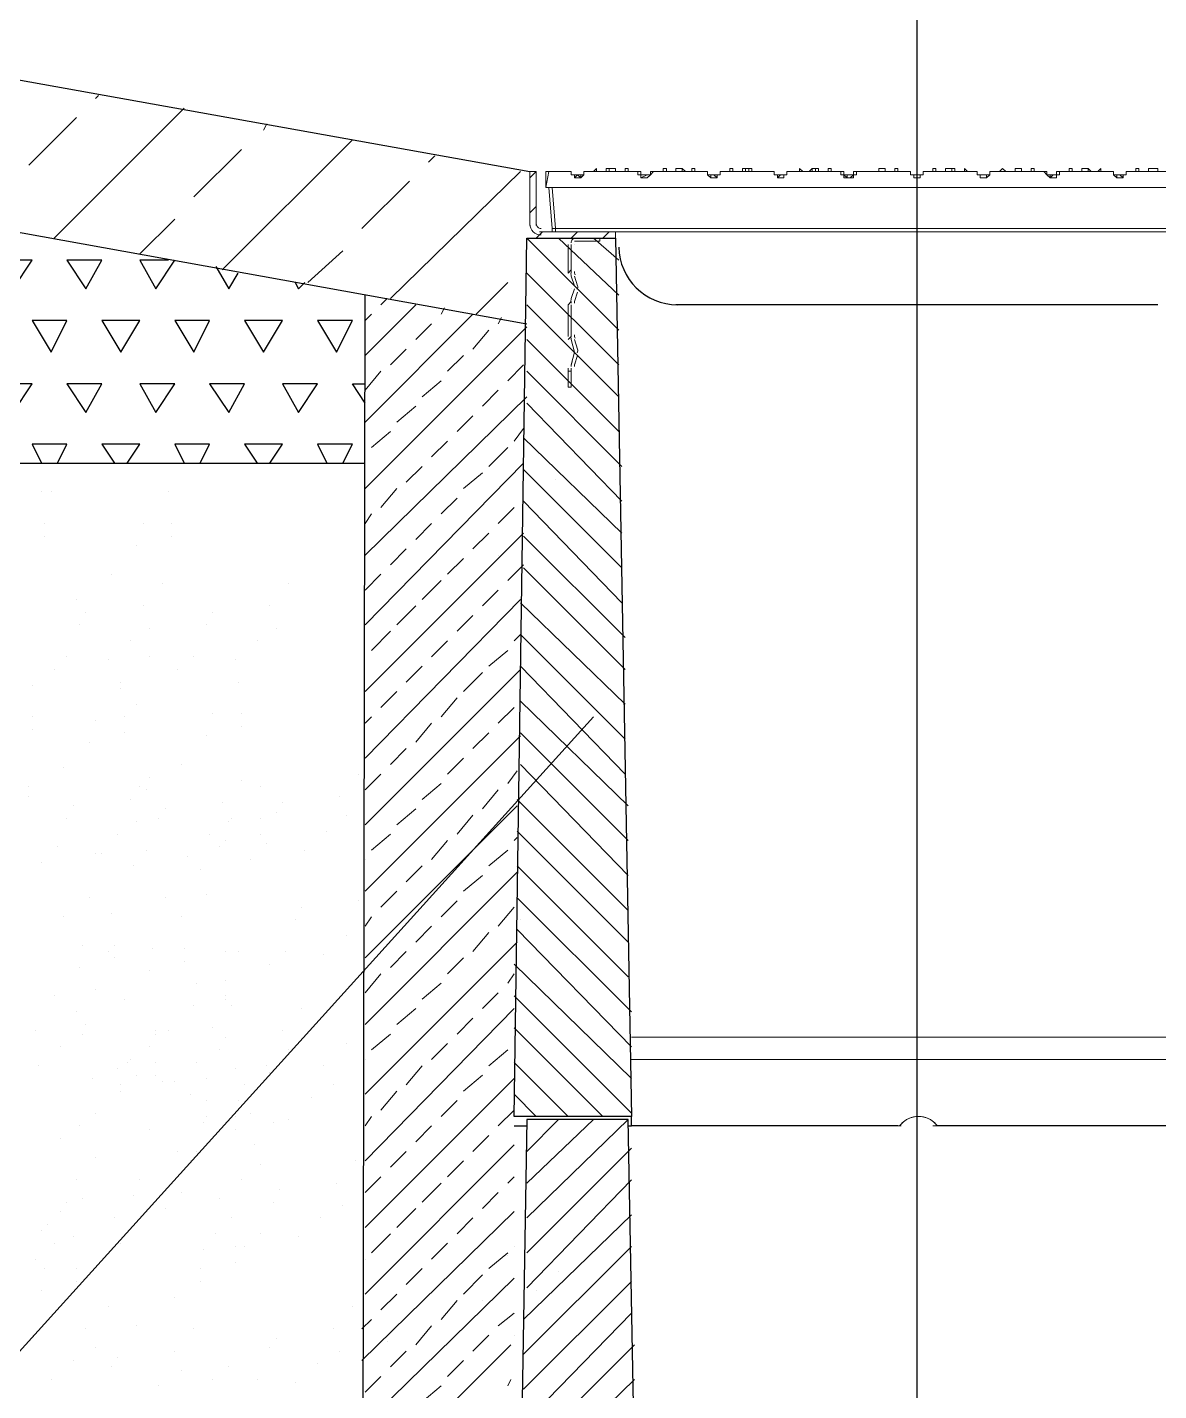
# Model space of a CAD drawing. Header units: millimetres. Extents: x 4241 to 6572, y 870 to 1291.
# Drawn here: x 5157.22 to 5172.33, y 921.65 to 939.85 of the extents above; entities that cross this region are included whole.
import ezdxf

# ---------------------------------------------------------------- set-up
doc = ezdxf.new("R2010")
doc.units = ezdxf.units.MM
for name, color, linetype in [('PDF _0', 7, 'Continuous'), ('PDF _Aquastok Объекты', 7, 'Continuous'), ('PDF _Aquastok Осевая', 1, 'Continuous'), ('PDF _ОВПД_Основная линия', 7, 'Continuous'), ('PDF _Оси', 1, 'Continuous')]:
    doc.layers.add(name, color=color, linetype=linetype)

msp = doc.modelspace()

# ---------------------------------------------------------------- linework, layer by layer
at = {"layer": 'PDF _0', "lineweight": 18}
for points in [[(5158.1345, 938.9014), (5158.1768, 938.9437)], [(5157.2454, 938.0124), (5157.8805, 938.6474)], [(5157.5841, 937.0387), (5159.3198, 938.7744)], [(5160.3782, 938.478), (5160.4205, 938.5627)], [(5159.8279, 936.6153), (5161.5636, 938.351)], [(5159.4468, 937.589), (5160.0819, 938.224)], [(5162.5796, 938.0547), (5162.6643, 938.1394)], [(5162.0716, 936.2343), (5163.8073, 937.9277)], [(5161.6906, 937.1657), (5162.3256, 937.8007)], [(5158.7271, 936.827), (5159.1928, 937.2927)], [(5160.9709, 936.446), (5161.4366, 936.8693)], [(5163.2146, 936.0226), (5163.638, 936.446)]]:
    msp.add_lwpolyline(points, dxfattribs=at)
at = {"layer": 'PDF _0', "lineweight": 25}
for points in [[(5157.2878, 936.7423), (5156.8221, 936.7423), (5157.0338, 936.3613)], [(5158.2191, 936.7423), (5157.7534, 936.7423), (5158.0075, 936.3613)], [(5157.7534, 935.938), (5157.2878, 935.938), (5157.5418, 935.5146)], [(5158.7271, 935.938), (5158.2191, 935.938), (5158.4731, 935.5146)], [(5159.6585, 935.938), (5159.1928, 935.938), (5159.4468, 935.5146)], [(5160.6322, 935.938), (5160.1242, 935.938), (5160.3782, 935.5146)], [(5161.5636, 935.938), (5161.0979, 935.938), (5161.3519, 935.5146)], [(5157.2878, 935.0913), (5156.8221, 935.0913), (5157.0338, 934.7103)], [(5158.2191, 935.0913), (5157.7534, 935.0913), (5158.0075, 934.7103)], [(5159.1928, 935.0913), (5158.7271, 935.0913), (5158.9388, 934.7103)], [(5160.1242, 935.0913), (5159.6585, 935.0913), (5159.9125, 934.7103)], [(5161.0979, 935.0913), (5160.6322, 935.0913), (5160.8439, 934.7103)]]:
    msp.add_lwpolyline(points, close=True, dxfattribs=at)
for points in [[(5159.1082, 936.7423), (5158.7271, 936.7423), (5158.9388, 936.3613), (5159.1928, 936.7423)], [(5159.7432, 936.6577), (5159.9125, 936.3613), (5160.0395, 936.573)], [(5160.8016, 936.446), (5160.8439, 936.3613), (5160.9286, 936.446)], [(5161.7329, 934.8373), (5161.5636, 935.0913), (5161.7329, 935.0913)], [(5157.6264, 934.0329), (5157.7534, 934.2869), (5157.2878, 934.2869), (5157.4148, 934.0329)], [(5158.5578, 934.0329), (5158.7271, 934.2869), (5158.2191, 934.2869), (5158.3885, 934.0329)], [(5159.5315, 934.0329), (5159.6585, 934.2869), (5159.1928, 934.2869), (5159.3198, 934.0329)], [(5160.4629, 934.0329), (5160.6322, 934.2869), (5160.1242, 934.2869), (5160.2935, 934.0329)], [(5161.4366, 934.0329), (5161.5636, 934.2869), (5161.0979, 934.2869), (5161.2249, 934.0329)], [(5155.933, 920.8668), (5164.781, 930.6461)]]:
    msp.add_lwpolyline(points, dxfattribs=at)
at = {"layer": 'PDF _0', "lineweight": 9}
for points in [[(5164.273, 933.8212), (5164.273, 933.8212)], [(5157.4148, 933.6519), (5157.4148, 933.6519)], [(5157.5418, 933.6519), (5157.5418, 933.6519)], [(5159.1082, 933.6519), (5159.1082, 933.6519)], [(5157.4571, 933.2285), (5157.4571, 933.2285)], [(5158.7695, 933.2285), (5158.7695, 933.2285)], [(5159.1505, 933.2285), (5159.1505, 933.2285)], [(5164.1037, 933.2709), (5164.1037, 933.2709)], [(5157.4571, 933.0592), (5157.4571, 933.0592)], [(5159.1505, 933.0592), (5159.1505, 933.0592)], [(5163.8073, 933.0592), (5163.8073, 933.0592)], [(5158.6848, 932.9322), (5158.6848, 932.9322)], [(5163.511, 932.8052), (5163.511, 932.8052)], [(5158.3461, 932.5512), (5158.3461, 932.5512)], [(5159.0235, 932.4242), (5159.0235, 932.4242)], [(5160.7169, 932.4242), (5160.7169, 932.4242)], [(5157.8805, 932.2125), (5157.8805, 932.2125)], [(5158.0075, 932.0432), (5158.0075, 932.0432)], [(5158.7695, 932.1278), (5158.7695, 932.1278)], [(5159.7008, 932.0432), (5159.7008, 932.0432)], [(5160.4629, 932.1278), (5160.4629, 932.1278)], [(5157.9228, 931.8738), (5157.9228, 931.8738)], [(5159.6162, 931.8738), (5159.6162, 931.8738)], [(5158.8542, 931.8315), (5158.8542, 931.8315)], [(5160.5475, 931.8315), (5160.5475, 931.8315)], [(5158.6001, 931.6621), (5158.6001, 931.6621)], [(5160.2935, 931.6621), (5160.2935, 931.6621)], [(5157.7534, 931.4505), (5157.7534, 931.4505)], [(5158.3038, 931.4081), (5158.3038, 931.4081)], [(5158.8542, 931.4505), (5158.8542, 931.4505)], [(5159.4468, 931.4505), (5159.4468, 931.4505)], [(5159.9972, 931.4081), (5159.9972, 931.4081)], [(5157.5841, 931.2811), (5157.5841, 931.2811)], [(5159.2352, 931.2811), (5159.2352, 931.2811)], [(5157.2878, 931.0695), (5157.2878, 931.0695)], [(5158.4731, 931.1118), (5158.4731, 931.1118)], [(5158.4731, 931.0271), (5158.4731, 931.0271)], [(5160.0395, 931.1118), (5160.0395, 931.1118)], [(5158.6848, 930.8154), (5158.6848, 930.8154)], [(5157.2878, 930.6461), (5157.2878, 930.6461)], [(5158.1345, 930.6038), (5158.1345, 930.6038)], [(5158.5155, 930.6461), (5158.5155, 930.6461)], [(5159.7008, 930.6884), (5159.7008, 930.6884)], [(5160.0819, 930.6884), (5160.0819, 930.6884)], [(5157.2878, 930.4768), (5157.2878, 930.4768)], [(5158.5155, 930.4344), (5158.5155, 930.4344)], [(5160.0819, 930.5191), (5160.0819, 930.5191)], [(5158.0498, 930.3074), (5158.0498, 930.3074)], [(5159.6162, 930.3921), (5159.6162, 930.3921)], [(5157.7111, 929.9688), (5157.7111, 929.9688)], [(5159.2775, 930.0111), (5159.2775, 930.0111)], [(5161.6482, 929.8841), (5161.6482, 929.8841)], [(5157.2454, 929.7147), (5157.2454, 929.7147)], [(5158.7271, 929.7147), (5158.7271, 929.7147)], [(5158.8542, 929.8417), (5158.8542, 929.8417)], [(5160.0819, 929.7994), (5160.0819, 929.7994)], [(5160.3359, 929.7147), (5160.3359, 929.7147)], [(5157.2454, 929.5877), (5157.2454, 929.5877)], [(5158.6001, 929.5454), (5158.6001, 929.5454)], [(5158.8118, 929.6724), (5158.8118, 929.6724)], [(5159.8279, 929.5031), (5159.8279, 929.5031)], [(5160.6322, 929.5031), (5160.6322, 929.5031)], [(5161.3942, 929.5877), (5161.3942, 929.5877)], [(5157.8381, 929.4607), (5157.8381, 929.4607)], [(5159.0658, 929.4184), (5159.0658, 929.4184)], [(5160.5475, 929.3761), (5160.5475, 929.3761)], [(5161.4789, 929.3337), (5161.4789, 929.3337)], [(5157.7534, 929.2914), (5157.7534, 929.2914)], [(5158.6848, 929.2491), (5158.6848, 929.2491)], [(5158.9812, 929.2914), (5158.9812, 929.2914)], [(5159.9125, 929.2491), (5159.9125, 929.2491)], [(5159.9549, 929.2914), (5159.9549, 929.2914)], [(5160.3359, 929.2914), (5160.3359, 929.2914)], [(5158.4308, 929.0797), (5158.4308, 929.0797)], [(5159.6585, 929.0797), (5159.6585, 929.0797)], [(5159.8702, 928.9951), (5159.8702, 928.9951)], [(5160.3359, 929.0797), (5160.3359, 929.0797)], [(5160.4205, 928.9527), (5160.4205, 928.9527)], [(5161.2249, 929.1221), (5161.2249, 929.1221)], [(5157.6264, 928.9104), (5157.6264, 928.9104)], [(5158.1345, 928.8257), (5158.1345, 928.8257)], [(5158.2191, 928.8257), (5158.2191, 928.8257)], [(5158.8118, 928.868), (5158.8118, 928.868)], [(5159.3622, 928.7834), (5159.3622, 928.7834)], [(5159.7855, 928.9104), (5159.7855, 928.9104)], [(5160.9286, 928.868), (5160.9286, 928.868)], [(5157.4148, 928.6987), (5157.4148, 928.6987)], [(5158.6425, 928.6564), (5158.6425, 928.6564)], [(5159.5315, 928.614), (5159.5315, 928.614)], [(5160.2089, 928.741), (5160.2089, 928.741)], [(5161.9023, 928.487), (5161.9023, 928.487)], [(5158.0498, 928.233), (5158.0498, 928.233)], [(5159.0658, 928.233), (5159.0658, 928.233)], [(5159.6162, 928.2754), (5159.6162, 928.2754)], [(5160.8862, 928.106), (5160.8862, 928.106)], [(5161.6482, 928.1907), (5161.6482, 928.1907)], [(5157.7111, 927.979), (5157.7111, 927.979)], [(5158.3461, 928.0214), (5158.3461, 928.0214)], [(5159.2775, 927.979), (5159.2775, 927.979)], [(5160.8016, 927.9367), (5160.8016, 927.9367)], [(5161.7329, 927.8943), (5161.7329, 927.8943)], [(5163.8073, 927.9367), (5163.8073, 927.9367)], [(5161.4789, 927.725), (5161.4789, 927.725)], [(5157.9651, 927.598), (5157.9651, 927.598)], [(5158.3038, 927.5133), (5158.3038, 927.5133)], [(5158.3885, 927.598), (5158.3885, 927.598)], [(5158.8965, 927.5557), (5158.8965, 927.5557)], [(5159.3198, 927.5557), (5159.3198, 927.5557)], [(5159.8702, 927.5133), (5159.8702, 927.5133)], [(5160.0395, 927.5133), (5160.0395, 927.5133)], [(5160.6745, 927.5133), (5160.6745, 927.5133)], [(5158.3885, 927.4287), (5158.3885, 927.4287)], [(5159.3198, 927.3863), (5159.3198, 927.3863)], [(5160.4629, 927.344), (5160.4629, 927.344)], [(5161.1826, 927.471), (5161.1826, 927.471)], [(5157.9228, 927.3017), (5157.9228, 927.3017)], [(5158.8542, 927.2593), (5158.8542, 927.2593)], [(5159.8702, 927.1323), (5159.8702, 927.1323)], [(5158.1345, 927.0053), (5158.1345, 927.0053)], [(5159.4892, 927.09), (5159.4892, 927.09)], [(5157.5841, 926.9206), (5157.5841, 926.9206)], [(5158.5155, 926.8783), (5158.5155, 926.8783)], [(5159.4468, 926.7936), (5159.4468, 926.7936)], [(5159.8702, 926.9206), (5159.8702, 926.9206)], [(5159.8702, 926.8783), (5159.8702, 926.8783)], [(5159.9549, 926.7936), (5159.9549, 926.7936)], [(5157.8805, 926.709), (5157.8805, 926.709)], [(5160.8862, 926.7513), (5160.8862, 926.7513)], [(5157.3301, 926.455), (5157.3301, 926.455)], [(5157.9651, 926.4126), (5157.9651, 926.4126)], [(5158.0075, 926.5396), (5158.0075, 926.5396)], [(5158.9388, 926.455), (5158.9388, 926.455)], [(5158.9388, 926.4126), (5158.9388, 926.4126)], [(5159.1082, 926.455), (5159.1082, 926.455)], [(5159.7008, 926.4973), (5159.7008, 926.4973)], [(5160.6322, 926.455), (5160.6322, 926.455)], [(5157.6688, 926.2433), (5157.6688, 926.2433)], [(5158.8542, 926.2433), (5158.8542, 926.2433)], [(5159.8702, 926.3703), (5159.8702, 926.3703)], [(5161.4789, 926.2856), (5161.4789, 926.2856)], [(5158.6001, 926.074), (5158.6001, 926.074)], [(5159.7855, 926.201), (5159.7855, 926.201)], [(5159.7855, 926.201), (5159.7855, 926.201)], [(5160.7169, 926.201), (5160.7169, 926.201)], [(5157.3724, 925.9893), (5157.3724, 925.9893)], [(5158.4308, 925.9469), (5158.4308, 925.9469)], [(5158.5578, 926.0316), (5158.5578, 926.0316)], [(5158.6848, 925.8623), (5158.6848, 925.8623)], [(5158.9388, 926.0316), (5158.9388, 926.0316)], [(5158.9388, 925.8623), (5158.9388, 925.8623)], [(5159.4892, 926.0316), (5159.4892, 926.0316)], [(5159.9972, 925.9469), (5159.9972, 925.9469)], [(5160.4205, 925.9893), (5160.4205, 925.9893)], [(5160.4629, 925.9046), (5160.4629, 925.9046)], [(5161.1826, 925.9893), (5161.1826, 925.9893)], [(5158.0921, 925.8199), (5158.0921, 925.8199)], [(5158.4731, 925.7353), (5158.4731, 925.7353)], [(5159.0235, 925.7776), (5159.0235, 925.7776)], [(5159.1928, 925.7776), (5159.1928, 925.7776)], [(5159.6162, 925.8199), (5159.6162, 925.8199)], [(5160.1242, 925.7353), (5160.1242, 925.7353)], [(5160.3782, 925.7776), (5160.3782, 925.7776)], [(5161.3096, 925.7353), (5161.3096, 925.7353)], [(5158.4731, 925.6506), (5158.4731, 925.6506)], [(5159.4045, 925.6083), (5159.4045, 925.6083)], [(5159.6162, 925.5236), (5159.6162, 925.5236)], [(5160.0395, 925.5236), (5160.0395, 925.5236)], [(5161.0132, 925.5659), (5161.0132, 925.5659)], [(5163.7227, 925.6506), (5163.7227, 925.6506)], [(5158.1345, 925.3543), (5158.1345, 925.3543)], [(5159.6162, 925.3119), (5159.6162, 925.3119)], [(5159.9972, 925.3119), (5159.9972, 925.3119)], [(5160.2089, 925.3543), (5160.2089, 925.3543)], [(5157.9228, 925.1849), (5157.9228, 925.1849)], [(5158.8542, 925.1426), (5158.8542, 925.1426)], [(5159.5738, 925.2273), (5159.5738, 925.2273)], [(5159.9972, 925.1426), (5159.9972, 925.1426)], [(5160.5052, 925.2273), (5160.5052, 925.2273)], [(5160.7169, 925.2696), (5160.7169, 925.2696)], [(5157.6688, 925.0156), (5157.6688, 925.0156)], [(5158.1345, 924.7616), (5158.1345, 924.7616)], [(5159.2352, 924.8462), (5159.2352, 924.8462)], [(5159.4892, 924.8462), (5159.4892, 924.8462)], [(5160.2512, 924.9309), (5160.2512, 924.9309)], [(5159.4045, 924.7192), (5159.4045, 924.7192)], [(5159.4045, 924.7192), (5159.4045, 924.7192)], [(5160.3359, 924.6769), (5160.3359, 924.6769)], [(5161.6059, 924.7192), (5161.6059, 924.7192)], [(5157.8805, 924.4652), (5157.8805, 924.4652)], [(5158.7271, 924.4652), (5158.7271, 924.4652)], [(5160.0819, 924.4652), (5160.0819, 924.4652)], [(5161.3519, 924.4229), (5161.3519, 924.4229)], [(5158.6425, 924.2536), (5158.6425, 924.2536)], [(5159.2775, 924.2959), (5159.2775, 924.2959)], [(5160.5899, 924.3382), (5160.5899, 924.3382)], [(5157.6688, 924.0419), (5157.6688, 924.0419)], [(5157.7534, 924.1689), (5157.7534, 924.1689)], [(5157.9651, 924.2112), (5157.9651, 924.2112)], [(5159.0658, 924.0842), (5159.0658, 924.0842)], [(5159.7855, 924.2112), (5159.7855, 924.2112)], [(5160.5052, 924.1689), (5160.5052, 924.1689)], [(5161.4366, 924.1266), (5161.4366, 924.1266)], [(5157.4994, 923.8725), (5157.4994, 923.8725)], [(5158.3885, 923.9572), (5158.3885, 923.9572)], [(5159.9549, 923.9572), (5159.9549, 923.9572)], [(5161.1402, 923.9572), (5161.1402, 923.9572)], [(5157.4148, 923.7879), (5157.4148, 923.7879)], [(5157.8381, 923.7032), (5157.8381, 923.7032)], [(5159.7432, 923.7455), (5159.7432, 923.7455)], [(5160.3359, 923.7455), (5160.3359, 923.7455)], [(5160.8439, 923.7032), (5160.8439, 923.7032)], [(5157.5841, 923.6185), (5157.5841, 923.6185)], [(5158.4731, 923.6185), (5158.4731, 923.6185)], [(5159.5738, 923.5339), (5159.5738, 923.5339)], [(5159.9972, 923.5762), (5159.9972, 923.5762)], [(5160.1242, 923.5762), (5160.1242, 923.5762)], [(5163.7227, 923.5762), (5163.7227, 923.5762)], [(5157.3301, 923.4069), (5157.3301, 923.4069)], [(5159.9972, 923.3645), (5159.9972, 923.3645)], [(5163.638, 923.4492), (5163.638, 923.4492)], [(5157.4571, 923.2799), (5157.4571, 923.2799)], [(5157.8805, 923.2799), (5157.8805, 923.2799)], [(5159.5315, 923.2799), (5159.5315, 923.2799)], [(5164.3153, 923.2375), (5164.3153, 923.2375)], [(5157.4148, 922.9835), (5157.4148, 922.9835)], [(5157.8805, 923.1105), (5157.8805, 923.1105)], [(5159.5315, 923.1105), (5159.5315, 923.1105)], [(5164.019, 922.9835), (5164.019, 922.9835)], [(5158.3038, 922.7718), (5158.3038, 922.7718)], [(5159.1928, 922.8988), (5159.1928, 922.8988)], [(5161.5636, 922.7718), (5161.5636, 922.7718)], [(5163.2993, 922.8565), (5163.2993, 922.8565)], [(5158.0075, 922.4755), (5158.0075, 922.4755)], [(5158.6848, 922.5178), (5158.6848, 922.5178)], [(5159.4468, 922.4755), (5159.4468, 922.4755)], [(5161.3096, 922.4755), (5161.3096, 922.4755)], [(5157.2878, 922.3908), (5157.2878, 922.3908)], [(5158.1345, 922.2215), (5158.1345, 922.2215)], [(5160.4629, 922.2215), (5160.4629, 922.2215)], [(5160.5475, 922.3485), (5160.5475, 922.3485)], [(5162.0293, 922.3062), (5162.0293, 922.3062)], [(5163.7227, 922.3908), (5163.7227, 922.3908)], [(5157.8381, 922.0521), (5157.8381, 922.0521)], [(5158.4308, 922.0945), (5158.4308, 922.0945)], [(5159.1928, 922.1792), (5159.1928, 922.1792)], [(5161.3942, 922.1792), (5161.3942, 922.1792)], [(5158.3461, 921.9675), (5158.3461, 921.9675)], [(5158.3461, 921.9675), (5158.3461, 921.9675)], [(5159.2775, 921.9251), (5159.2775, 921.9251)], [(5159.9125, 921.9675), (5159.9125, 921.9675)], [(5161.0979, 922.0098), (5161.0979, 922.0098)], [(5157.5418, 921.7981), (5157.5418, 921.7981)], [(5158.9812, 921.7135), (5158.9812, 921.7135)], [(5159.7008, 921.7981), (5159.7008, 921.7981)], [(5160.2935, 921.7981), (5160.2935, 921.7981)], [(5160.8016, 921.7558), (5160.8016, 921.7558)]]:
    msp.add_lwpolyline(points, dxfattribs=at)
at = {"layer": 'PDF _Aquastok Объекты', "lineweight": 20}
for points in [[(5164.019, 937.208), (5164.019, 937.9277), (5163.9343, 937.9277), (5163.9343, 937.208)], [(5163.9343, 937.843), (5164.019, 937.9277)], [(5173.883, 937.0387), (5173.9253, 937.1233), (5173.9253, 937.1657), (5173.9677, 937.1657), (5174.01, 937.716), (5164.146, 937.716), (5164.146, 937.9277), (5164.1883, 937.9277), (5164.146, 937.9277)], [(5172.613, 937.9277), (5171.8933, 937.9277), (5171.8933, 937.8854), (5171.8509, 937.8854), (5171.8509, 937.843), (5171.8086, 937.843), (5171.7663, 937.843), (5171.7239, 937.8854), (5171.7239, 937.9277), (5171.0042, 937.9277), (5171.0042, 937.8854), (5170.9619, 937.8854), (5170.9619, 937.843), (5170.9196, 937.843), (5170.8772, 937.843), (5170.8349, 937.8854), (5170.7926, 937.9277), (5170.0729, 937.9277), (5170.0729, 937.8854), (5170.0305, 937.843), (5169.9882, 937.843), (5169.9459, 937.843), (5169.9459, 937.8854), (5169.9035, 937.8854), (5169.9035, 937.9277), (5169.1838, 937.9277), (5169.1838, 937.8854), (5169.1415, 937.8854), (5169.1415, 937.843), (5169.0992, 937.843), (5169.0568, 937.843), (5169.0568, 937.8854), (5169.0145, 937.8854), (5169.0145, 937.9277), (5168.2948, 937.9277), (5168.2948, 937.8854), (5168.2525, 937.8854), (5168.2525, 937.843), (5168.2101, 937.843), (5168.1678, 937.843), (5168.1255, 937.843), (5168.1255, 937.8854), (5168.0831, 937.8854), (5168.0831, 937.9277), (5167.3634, 937.9277), (5167.3634, 937.8854), (5167.3211, 937.8854), (5167.3211, 937.843), (5167.2788, 937.843), (5167.2364, 937.843), (5167.2364, 937.8854), (5167.1941, 937.8854), (5167.1941, 937.9277), (5166.4744, 937.9277), (5166.4744, 937.8854), (5166.4321, 937.8854), (5166.4321, 937.843), (5166.3897, 937.843), (5166.3474, 937.843), (5166.3051, 937.8854), (5166.3051, 937.9277), (5165.5854, 937.9277), (5165.543, 937.8854), (5165.5007, 937.843), (5165.4584, 937.843), (5165.416, 937.843), (5165.416, 937.8854), (5165.3737, 937.8854), (5165.3737, 937.9277), (5164.654, 937.9277), (5164.654, 937.8854), (5164.6117, 937.843), (5164.5693, 937.843), (5164.527, 937.843), (5164.527, 937.8854), (5164.4847, 937.8854), (5164.4847, 937.9277), (5164.1883, 937.9277), (5164.146, 937.716)], [(5164.1883, 937.9277), (5164.4847, 937.9277), (5164.4847, 937.8854), (5164.527, 937.8854), (5164.527, 937.843), (5164.5693, 937.843), (5164.6117, 937.843), (5164.6117, 937.8854), (5164.654, 937.8854), (5164.654, 937.9277), (5165.3737, 937.9277), (5165.416, 937.9277)], [(5164.4847, 937.9277), (5164.4847, 937.9277)], [(5164.6117, 937.843), (5164.5693, 937.8854), (5164.527, 937.843)], [(5164.5693, 937.8854), (5164.654, 937.8854), (5164.6117, 937.8854), (5164.5693, 937.8854), (5164.527, 937.8854)], [(5164.5693, 937.8854), (5164.5693, 937.8854)], [(5164.5693, 937.8854), (5164.5693, 937.8854)], [(5164.5693, 937.8854), (5164.5693, 937.8854)], [(5164.654, 937.9277), (5164.654, 937.9277)], [(5164.8657, 937.9277), (5164.8234, 937.9277), (5164.8234, 937.97), (5164.781, 937.9277)], [(5164.9504, 937.9277), (5164.9927, 937.9277), (5165.035, 937.9277), (5165.0774, 937.9277)], [(5165.3314, 937.9277), (5165.289, 937.9277), (5165.2467, 937.9277), (5165.2044, 937.9277), (5165.162, 937.9277), (5165.2044, 937.9277), (5165.2044, 937.97), (5165.2467, 937.97), (5165.2467, 937.9277), (5165.289, 937.9277)], [(5165.3737, 937.9277), (5165.416, 937.9277), (5165.416, 937.8854), (5165.416, 937.843), (5165.4584, 937.843), (5165.5007, 937.843), (5165.543, 937.8854), (5165.543, 937.9277), (5165.5854, 937.9277)], [(5165.416, 937.8854), (5165.4584, 937.8854), (5165.543, 937.8854), (5165.5007, 937.8854), (5165.416, 937.843)], [(5165.5007, 937.8854), (5165.4584, 937.8854), (5165.416, 937.8854), (5165.4584, 937.8854)], [(5165.543, 937.9277), (5165.5854, 937.9277), (5166.3051, 937.9277), (5166.3051, 937.8854), (5166.3474, 937.8854), (5166.3474, 937.843), (5166.3897, 937.843), (5166.4321, 937.843), (5166.4321, 937.8854), (5166.4744, 937.8854), (5166.4744, 937.9277), (5167.1941, 937.9277), (5167.1941, 937.8854), (5167.2364, 937.8854), (5167.2364, 937.843), (5167.2788, 937.843), (5167.3211, 937.843), (5167.3211, 937.8854), (5167.3634, 937.8854), (5167.3634, 937.9277), (5168.0831, 937.9277), (5168.1255, 937.9277)], [(5165.7971, 937.9277), (5165.7547, 937.9277), (5165.7547, 937.97), (5165.7124, 937.97), (5165.7124, 937.9277), (5165.6701, 937.9277)], [(5165.8817, 937.9277), (5165.9241, 937.9277), (5165.9664, 937.9277), (5165.9664, 937.97), (5165.9241, 937.97), (5165.8817, 937.97), (5165.8817, 937.9277), (5165.8817, 937.97), (5165.9241, 937.97), (5165.9664, 937.97), (5166.0087, 937.9277), (5165.9664, 937.9277), (5166.0087, 937.9277)], [(5166.2204, 937.9277), (5166.1781, 937.9277), (5166.1357, 937.9277), (5166.0934, 937.9277), (5166.0511, 937.9277)], [(5166.1781, 937.9277), (5166.1357, 937.9277), (5166.1357, 937.97), (5166.0934, 937.97), (5166.0934, 937.9277)], [(5166.3051, 937.9277), (5166.3051, 937.9277)], [(5166.4321, 937.843), (5166.3897, 937.8854), (5166.3051, 937.8854), (5166.3897, 937.8854), (5166.4744, 937.8854)], [(5166.3897, 937.8854), (5166.3897, 937.8854)], [(5166.4744, 937.9277), (5166.4744, 937.9277)], [(5166.6861, 937.9277), (5166.6438, 937.9277), (5166.6438, 937.97), (5166.6014, 937.97), (5166.6014, 937.9277), (5166.5591, 937.9277)], [(5166.7708, 937.9277), (5166.8131, 937.9277), (5166.8554, 937.9277), (5166.8978, 937.9277)], [(5167.1094, 937.9277), (5167.0671, 937.9277), (5167.0248, 937.9277), (5166.9824, 937.9277), (5167.0248, 937.9277), (5167.0671, 937.9277)], [(5167.1941, 937.9277), (5167.1941, 937.9277)], [(5167.2364, 937.8854), (5167.2788, 937.8854), (5167.3634, 937.8854), (5167.2788, 937.8854), (5167.2364, 937.843)], [(5167.2788, 937.8854), (5167.2788, 937.8854)], [(5167.3211, 937.843), (5167.3211, 937.8854)], [(5167.3634, 937.9277), (5167.3634, 937.9277)], [(5167.6175, 937.9277), (5167.5751, 937.9277), (5167.5328, 937.97), (5167.5328, 937.9277), (5167.4904, 937.9277)], [(5167.7868, 937.9277), (5167.7445, 937.9277), (5167.7021, 937.9277), (5167.7021, 937.97), (5167.7445, 937.97), (5167.7445, 937.9277), (5167.7868, 937.9277), (5167.7868, 937.97), (5167.7445, 937.97), (5167.7021, 937.97), (5167.6598, 937.9277)], [(5167.7021, 937.9277), (5167.7021, 937.9277)], [(5168.0831, 937.9277), (5168.1255, 937.9277), (5168.1255, 937.8854), (5168.1678, 937.843), (5168.2101, 937.843), (5168.2525, 937.8854), (5168.2525, 937.9277), (5168.2948, 937.9277)], [(5168.1678, 937.843), (5168.1678, 937.8854), (5168.2101, 937.8854), (5168.2525, 937.8854), (5168.2101, 937.8854), (5168.1255, 937.8854), (5168.2101, 937.8854), (5168.2525, 937.8854), (5168.2101, 937.8854)], [(5168.2101, 937.8854), (5168.2101, 937.8854)], [(5168.2101, 937.8854), (5168.2101, 937.8854)], [(5168.2525, 937.9277), (5168.2948, 937.9277), (5169.0145, 937.9277), (5169.0145, 937.8854), (5169.0568, 937.8854), (5169.0568, 937.843), (5169.0992, 937.843), (5169.1415, 937.843), (5169.1415, 937.8854), (5169.1838, 937.8854), (5169.1838, 937.9277), (5169.9035, 937.9277), (5169.9035, 937.8854), (5169.9459, 937.8854), (5169.9459, 937.843), (5169.9882, 937.843), (5170.0305, 937.843), (5170.0305, 937.8854), (5170.0729, 937.8854), (5170.0729, 937.9277), (5170.7926, 937.9277), (5170.8349, 937.9277)], [(5168.5065, 937.9277), (5168.4642, 937.9277), (5168.4218, 937.9277), (5168.3795, 937.9277)], [(5168.5912, 937.9277), (5168.6335, 937.9277), (5168.6758, 937.9277)], [(5168.9298, 937.9277), (5168.8875, 937.9277), (5168.8452, 937.9277), (5168.8028, 937.9277), (5168.7605, 937.9277), (5168.8028, 937.9277), (5168.8028, 937.97), (5168.8452, 937.97), (5168.8452, 937.9277), (5168.8875, 937.9277)], [(5169.0145, 937.9277), (5169.0145, 937.9277)], [(5169.0992, 937.8854), (5169.0145, 937.8854), (5169.0568, 937.8854), (5169.0992, 937.8854), (5169.1415, 937.8854), (5169.0992, 937.8854), (5169.0992, 937.843), (5169.0992, 937.8854), (5169.0568, 937.8854)], [(5169.0992, 937.8854), (5169.0992, 937.8854)], [(5169.0992, 937.8854), (5169.0992, 937.8854)], [(5169.1838, 937.9277), (5169.1838, 937.9277)], [(5169.3955, 937.9277), (5169.3532, 937.9277), (5169.3532, 937.97), (5169.3108, 937.97), (5169.3108, 937.9277), (5169.2685, 937.9277)], [(5169.4802, 937.9277), (5169.5225, 937.9277), (5169.5649, 937.9277), (5169.6072, 937.9277)], [(5169.9035, 937.9277), (5169.9035, 937.9277)], [(5170.0305, 937.8854), (5169.9882, 937.8854), (5169.9459, 937.8854), (5170.0305, 937.8854), (5170.0729, 937.8854), (5169.9882, 937.8854), (5169.9035, 937.8854)], [(5169.9882, 937.8854), (5169.9882, 937.8854)], [(5169.9882, 937.8854), (5169.9882, 937.8854)], [(5170.0729, 937.9277), (5170.0729, 937.9277)], [(5170.2845, 937.9277), (5170.2422, 937.97), (5170.1999, 937.9277)], [(5170.4116, 937.9277), (5170.4539, 937.9277), (5170.4962, 937.9277)], [(5170.7502, 937.9277), (5170.7079, 937.9277), (5170.6656, 937.9277), (5170.6232, 937.9277), (5170.5809, 937.9277), (5170.6232, 937.9277), (5170.6232, 937.97), (5170.6656, 937.97), (5170.6656, 937.9277), (5170.7079, 937.9277)], [(5170.7926, 937.9277), (5170.8349, 937.9277), (5170.8349, 937.8854), (5170.8772, 937.843), (5170.9196, 937.843), (5170.9619, 937.843), (5170.9619, 937.8854), (5170.9619, 937.9277), (5171.0042, 937.9277)], [(5170.8772, 937.8854), (5170.8349, 937.8854), (5170.8772, 937.8854), (5170.8772, 937.843), (5170.9196, 937.8854), (5170.8349, 937.8854), (5170.9196, 937.8854), (5170.9619, 937.8854), (5170.9196, 937.8854)], [(5170.9196, 937.8854), (5170.9196, 937.8854)], [(5170.9619, 937.9277), (5171.0042, 937.9277), (5171.7239, 937.9277), (5171.7239, 937.8854), (5171.7663, 937.8854), (5171.7663, 937.843), (5171.8086, 937.843), (5171.8509, 937.843), (5171.8509, 937.8854), (5171.8933, 937.8854), (5171.8933, 937.9277), (5172.613, 937.9277)], [(5171.2159, 937.9277), (5171.1736, 937.9277), (5171.1736, 937.97), (5171.1312, 937.97), (5171.1312, 937.9277), (5171.0889, 937.9277)], [(5171.3006, 937.9277), (5171.3429, 937.9277), (5171.3853, 937.9277), (5171.4276, 937.9277)], [(5171.6393, 937.9277), (5171.5969, 937.9277), (5171.5546, 937.9277), (5171.5123, 937.9277), (5171.4699, 937.9277)], [(5171.5969, 937.9277), (5171.5546, 937.9277), (5171.5546, 937.97), (5171.5123, 937.9277)], [(5171.7239, 937.9277), (5171.7239, 937.9277)], [(5171.8509, 937.843), (5171.8086, 937.8854), (5171.7239, 937.8854), (5171.8086, 937.8854), (5171.8933, 937.8854)], [(5171.8086, 937.8854), (5171.8086, 937.8854)], [(5171.8933, 937.9277), (5171.8933, 937.9277)], [(5172.1049, 937.9277), (5172.0626, 937.9277), (5172.0626, 937.97), (5172.0203, 937.97), (5172.0203, 937.9277)], [(5172.1896, 937.9277), (5172.2319, 937.9277), (5172.2743, 937.9277), (5172.3166, 937.9277)], [(5164.146, 937.716), (5164.146, 937.716)], [(5164.2307, 937.716), (5164.273, 937.1657), (5164.2307, 937.1657), (5164.1883, 937.716)], [(5164.273, 937.1233), (5164.273, 937.1657), (5173.9253, 937.1657), (5173.9677, 937.716)], [(5163.9343, 937.3773), (5164.019, 937.462)], [(5173.9677, 937.1657), (5173.9253, 937.1657), (5173.9253, 937.1233), (5164.273, 937.1233), (5164.2307, 937.1233), (5164.2307, 937.1657)], [(5165.1197, 935.811), (5163.892, 937.0387)], [(5164.019, 937.0387), (5164.1037, 937.1233)], [(5164.0613, 937.1233), (5165.0774, 937.1233), (5165.0774, 937.0387)], [(5164.0613, 937.0387), (5164.527, 937.0387)], [(5165.1197, 936.2766), (5164.3153, 937.0387)], [(5164.4847, 937.0387), (5164.5693, 937.1233)], [(5164.8657, 937.0387), (5164.8657, 936.9963), (5164.527, 936.9963)], [(5165.1197, 936.7423), (5164.781, 937.0387)], [(5164.908, 937.0387), (5164.9927, 937.1233)], [(5164.4847, 936.6153), (5164.4423, 936.573), (5164.4423, 936.954)], [(5164.4847, 936.573), (5164.4847, 936.954)], [(5164.527, 936.954), (5164.527, 936.954)], [(5165.1197, 935.3453), (5163.892, 936.573)], [(5161.9446, 936.1496), (5162.0293, 936.2343)], [(5164.4847, 936.3613), (5164.4847, 936.3613)], [(5164.527, 936.192), (5164.5693, 936.319)], [(5161.7329, 935.4723), (5162.4103, 936.1496)], [(5162.749, 936.0226), (5162.7913, 936.1073)], [(5165.1197, 934.9219), (5163.892, 936.1496)], [(5164.4423, 935.7263), (5164.4423, 936.1496), (5164.4847, 936.192)], [(5164.4423, 935.684), (5164.4847, 935.7263), (5164.4847, 936.1496)], [(5161.7329, 934.5832), (5163.1723, 936.0226)], [(5161.7329, 935.938), (5161.8176, 936.0226)], [(5162.4103, 935.684), (5162.6219, 935.8956)], [(5163.511, 935.8956), (5163.5533, 935.9803)], [(5161.7329, 933.6942), (5163.892, 935.8533)], [(5163.1723, 935.5569), (5163.384, 935.811)], [(5165.1197, 934.4562), (5163.892, 935.684)], [(5162.0716, 935.3453), (5162.2833, 935.5569)], [(5164.4847, 935.5146), (5164.4847, 935.5146)], [(5162.8336, 935.2606), (5163.0453, 935.4723)], [(5163.638, 935.1336), (5163.8497, 935.3453)], [(5164.527, 935.3453), (5164.5693, 935.4723)], [(5161.7329, 935.0066), (5161.9446, 935.2606)], [(5165.162, 933.9906), (5163.892, 935.2606)], [(5164.4423, 935.3029), (5164.4423, 935.0489), (5164.4847, 935.0489), (5164.4847, 935.3029)], [(5164.4423, 935.2606), (5164.4847, 935.2606)], [(5162.4949, 934.9219), (5162.749, 935.1336)], [(5163.2993, 934.7949), (5163.511, 935.0066)], [(5161.7329, 932.8052), (5163.892, 934.9219)], [(5162.1563, 934.5832), (5162.4103, 934.7949)], [(5165.162, 933.5249), (5163.892, 934.8373)], [(5162.9606, 934.4562), (5163.1723, 934.6679)], [(5161.8176, 934.2446), (5162.0716, 934.4562)], [(5163.7227, 934.3292), (5163.8497, 934.4986)], [(5162.6219, 934.1176), (5162.8336, 934.3292)], [(5163.384, 933.9906), (5163.638, 934.2446)], [(5165.162, 933.1015), (5163.8497, 934.3716)], [(5161.7329, 931.8738), (5163.8497, 934.0329)], [(5162.2833, 933.7789), (5162.4949, 933.9906)], [(5163.0453, 933.6942), (5163.2993, 933.9059)], [(5165.162, 932.6358), (5163.8497, 933.9482)], [(5161.9446, 933.4402), (5162.1563, 933.6942)], [(5162.749, 933.3555), (5162.9606, 933.5672)], [(5163.8497, 933.5672), (5163.8497, 933.5672)], [(5165.162, 932.1702), (5163.8497, 933.5249)], [(5161.7329, 933.2285), (5161.8176, 933.3555)], [(5163.511, 933.2285), (5163.7227, 933.4402)], [(5162.4103, 933.0169), (5162.6219, 933.2285)], [(5161.7329, 930.9848), (5163.8497, 933.1015)], [(5163.1723, 932.8899), (5163.384, 933.1015)], [(5165.2044, 931.7045), (5163.8497, 933.0592)], [(5162.0716, 932.6782), (5162.2833, 932.8899)], [(5162.8336, 932.5512), (5163.0453, 932.7629)], [(5163.638, 932.4665), (5163.8497, 932.6782)], [(5165.2044, 931.2811), (5163.8497, 932.6358)], [(5161.7329, 932.3395), (5161.9446, 932.5512)], [(5162.4949, 932.2125), (5162.749, 932.4665)], [(5163.2993, 932.1278), (5163.511, 932.3395)], [(5161.7329, 930.0958), (5163.8073, 932.2125)], [(5162.1563, 931.8738), (5162.4103, 932.1278)], [(5165.2044, 930.8154), (5163.8073, 932.1702)], [(5162.9606, 931.7891), (5163.1723, 932.0008)], [(5161.8176, 931.5351), (5162.0716, 931.7891)], [(5165.2044, 930.3498), (5163.8073, 931.7468), (5163.7227, 931.6621)], [(5162.6219, 931.4505), (5162.8336, 931.6621)], [(5163.384, 931.3235), (5163.638, 931.5351)], [(5162.2833, 931.1118), (5162.4949, 931.3235)], [(5165.2044, 929.8841), (5163.8073, 931.3235)], [(5161.7329, 929.2067), (5163.8073, 931.2811)], [(5163.0453, 930.9848), (5163.2993, 931.2388)], [(5161.9446, 930.7731), (5162.1563, 930.9848)], [(5162.749, 930.6461), (5162.9606, 930.9001)], [(5163.511, 930.5614), (5163.7227, 930.7731)], [(5165.2467, 929.4607), (5163.8073, 930.8578)], [(5161.7329, 930.5614), (5161.8176, 930.6461)], [(5162.4103, 930.3074), (5162.6219, 930.5614)], [(5163.1723, 930.2228), (5163.384, 930.4344)], [(5165.2467, 928.9951), (5163.8073, 930.4344)], [(5161.7329, 928.3177), (5163.8073, 930.3921)], [(5162.0716, 930.0111), (5162.2833, 930.2228)], [(5162.8336, 929.8841), (5163.0453, 930.0958)], [(5161.7329, 929.6724), (5161.9446, 929.8841)], [(5163.638, 929.7571), (5163.765, 929.9264)], [(5165.2467, 928.5294), (5163.8073, 930.0111)], [(5162.4949, 929.5454), (5162.749, 929.7571)], [(5163.2993, 929.4184), (5163.511, 929.6724)], [(5165.2467, 928.0637), (5163.765, 929.5454)], [(5161.7329, 927.4287), (5163.765, 929.4607)], [(5162.1563, 929.2067), (5162.4103, 929.4184)], [(5162.9606, 929.0797), (5163.1723, 929.3337)], [(5161.8176, 928.868), (5162.0716, 929.0797)], [(5162.6219, 928.741), (5162.8336, 928.9951)], [(5163.7227, 928.9951), (5163.765, 929.0374)], [(5165.2467, 927.6403), (5163.765, 929.1221)], [(5163.384, 928.6564), (5163.638, 928.868)], [(5161.7329, 928.741), (5161.7329, 928.741)], [(5162.2833, 928.4447), (5162.4949, 928.6564)], [(5165.2467, 927.1747), (5163.765, 928.6564)], [(5161.7329, 926.5396), (5163.765, 928.5717)], [(5163.0453, 928.3177), (5163.2993, 928.5294)], [(5161.9446, 928.106), (5162.1563, 928.3177)], [(5165.289, 926.709), (5163.765, 928.233)], [(5162.749, 927.979), (5162.9606, 928.1907)], [(5163.511, 927.852), (5163.7227, 928.106)], [(5161.7329, 927.852), (5161.8176, 927.979)], [(5162.4103, 927.6403), (5162.6219, 927.852)], [(5163.1723, 927.5133), (5163.384, 927.7673)], [(5165.289, 926.2433), (5163.765, 927.8097)], [(5161.7329, 925.6083), (5163.765, 927.6403)], [(5162.0716, 927.3017), (5162.2833, 927.5133)], [(5162.8336, 927.217), (5163.0453, 927.4287)], [(5165.289, 925.8199), (5163.7227, 927.344)], [(5161.7329, 926.963), (5161.9446, 927.217)], [(5163.638, 927.09), (5163.7227, 927.217)], [(5162.4949, 926.8783), (5162.749, 927.09)], [(5163.2993, 926.7513), (5163.511, 926.963)], [(5165.289, 925.3543), (5163.7227, 926.9206)], [(5161.7329, 924.7192), (5163.7227, 926.7513)], [(5162.1563, 926.5396), (5162.4103, 926.7513)], [(5162.9606, 926.4126), (5163.1723, 926.6243)], [(5161.8176, 926.201), (5162.0716, 926.4126)], [(5164.908, 925.3119), (5163.7227, 926.4973)], [(5162.6219, 926.074), (5162.8336, 926.2856)], [(5165.289, 926.3703), (5172.9093, 926.3703)], [(5161.7329, 926.074), (5161.7329, 926.074)], [(5163.384, 925.9893), (5163.638, 926.201)], [(5165.289, 926.074), (5172.9093, 926.074)], [(5162.2833, 925.7353), (5162.4949, 925.9893)], [(5163.0453, 925.6506), (5163.2993, 925.8623)], [(5164.4423, 925.3119), (5163.7227, 926.0316)], [(5161.7329, 923.8302), (5163.7227, 925.8199)], [(5161.9446, 925.3966), (5162.1563, 925.6506)], [(5162.749, 925.3119), (5162.9606, 925.5236)], [(5164.019, 925.3119), (5163.7227, 925.6083)], [(5161.7329, 925.1849), (5161.8176, 925.3119)], [(5163.511, 925.1849), (5163.7227, 925.3966)], [(5162.4103, 924.9732), (5162.6219, 925.1849)], [(5163.892, 924.8462), (5164.3153, 925.2696)], [(5163.892, 924.4229), (5164.781, 925.2696)], [(5163.892, 923.9572), (5165.2467, 925.2696)], [(5168.8452, 925.1849), (5168.8875, 925.1849)], [(5169.3108, 925.1849), (5169.3532, 925.1849)], [(5163.1723, 924.8462), (5163.384, 925.0579)], [(5161.7329, 922.9412), (5163.7227, 924.9309)], [(5162.0716, 924.6346), (5162.2833, 924.8462)], [(5163.892, 923.4915), (5165.289, 924.8886)], [(5162.8336, 924.5076), (5163.0453, 924.7192)], [(5161.7329, 924.2959), (5161.9446, 924.5076)], [(5162.4949, 924.1689), (5162.749, 924.4229)], [(5163.638, 924.4229), (5163.7227, 924.5076)], [(5163.892, 923.0258), (5165.289, 924.4652)], [(5163.2993, 924.0842), (5163.511, 924.2959)], [(5161.6906, 922.0521), (5163.7227, 924.0419)], [(5162.1563, 923.8302), (5162.4103, 924.0842)], [(5162.9606, 923.7455), (5163.1723, 923.9572)], [(5163.8497, 922.6025), (5165.289, 923.9995)], [(5161.8176, 923.4915), (5162.0716, 923.7455)], [(5162.6219, 923.4069), (5162.8336, 923.6185)], [(5163.384, 923.2799), (5163.638, 923.4915)], [(5163.8497, 922.1368), (5165.289, 923.5762)], [(5161.7329, 923.4069), (5161.7329, 923.4069)], [(5161.6906, 921.1631), (5163.7227, 923.1529)], [(5162.2833, 923.0682), (5162.4949, 923.2799)], [(5163.0453, 922.9412), (5163.2993, 923.1952)], [(5161.9446, 922.7295), (5162.1563, 922.9412)], [(5163.8497, 921.6711), (5165.289, 923.1105)], [(5162.749, 922.6025), (5162.9606, 922.8565)], [(5161.6906, 922.4755), (5161.8176, 922.6025)], [(5163.511, 922.5178), (5163.7227, 922.6872)], [(5163.8497, 921.2054), (5165.289, 922.6872)], [(5162.4103, 922.2638), (5162.6219, 922.5178)], [(5161.6906, 920.2741), (5163.6803, 922.2638)], [(5163.1723, 922.1792), (5163.384, 922.3908)], [(5163.8497, 920.7821), (5165.3314, 922.2638)], [(5162.0716, 921.9675), (5162.2833, 922.1792)], [(5162.8336, 921.8405), (5163.0453, 922.0521)], [(5161.7329, 921.6288), (5161.9446, 921.8405)], [(5162.4949, 921.5018), (5162.749, 921.7135)], [(5163.638, 921.7135), (5163.6803, 921.7981)], [(5163.8073, 920.3164), (5165.3314, 921.7981)]]:
    msp.add_lwpolyline(points, dxfattribs=at)
for points in [[(5164.9504, 937.9277), (5164.9504, 937.97), (5164.9927, 937.97), (5165.035, 937.97), (5165.0774, 937.97), (5165.0774, 937.9277), (5165.0774, 937.97), (5165.035, 937.97), (5164.9927, 937.97), (5164.9927, 937.9277)], [(5166.4321, 937.8854), (5166.3897, 937.8854)], [(5166.7708, 937.9277), (5166.7708, 937.97), (5166.8131, 937.97), (5166.8554, 937.97), (5166.8978, 937.97), (5166.8978, 937.9277), (5166.8554, 937.9277), (5166.8554, 937.97), (5166.8131, 937.97), (5166.8131, 937.9277)], [(5167.2788, 937.8854), (5167.2364, 937.8854)], [(5167.8715, 937.9277), (5167.9138, 937.9277), (5167.9138, 937.97), (5167.9561, 937.97), (5167.9561, 937.9277), (5167.9985, 937.9277), (5167.9561, 937.9277), (5167.9138, 937.9277)], [(5168.5912, 937.9277), (5168.5912, 937.97), (5168.6335, 937.97), (5168.6758, 937.97), (5168.6758, 937.9277), (5168.7182, 937.9277), (5168.6758, 937.9277), (5168.6758, 937.97), (5168.6335, 937.97), (5168.5912, 937.97)], [(5169.4802, 937.9277), (5169.4802, 937.97), (5169.5225, 937.97), (5169.5649, 937.97), (5169.6072, 937.97), (5169.6072, 937.9277), (5169.5649, 937.9277), (5169.5649, 937.97), (5169.5225, 937.97), (5169.4802, 937.97)], [(5169.6919, 937.9277), (5169.7342, 937.9277), (5169.7342, 937.97), (5169.7765, 937.9277), (5169.8189, 937.9277), (5169.7765, 937.9277), (5169.7342, 937.9277)], [(5170.4116, 937.9277), (5170.4116, 937.97), (5170.4539, 937.97), (5170.4962, 937.97), (5170.4962, 937.9277), (5170.4962, 937.97), (5170.4539, 937.97), (5170.4116, 937.97)], [(5171.3006, 937.9277), (5171.3006, 937.97), (5171.3429, 937.97), (5171.3853, 937.97), (5171.4276, 937.9277), (5171.3853, 937.9277), (5171.4276, 937.9277), (5171.3853, 937.9277), (5171.3853, 937.97), (5171.3429, 937.97), (5171.3006, 937.97)], [(5171.8509, 937.8854), (5171.8086, 937.8854)], [(5172.1896, 937.9277), (5172.1896, 937.97), (5172.2319, 937.97), (5172.2743, 937.97), (5172.3166, 937.97), (5172.3166, 937.9277), (5172.3166, 937.97), (5172.2743, 937.97), (5172.2319, 937.97), (5172.1896, 937.97)]]:
    msp.add_lwpolyline(points, close=True, dxfattribs=at)
for points in [[(5164.527, 936.4036), (5164.4847, 936.5306, -0.1096793), (5164.4847, 936.5941)], [(5164.5634, 936.3556, 0.2218375), (5164.5693, 936.4036), (5164.527, 936.5306)], [(5164.4847, 936.1708, -0.1096793), (5164.4847, 936.2343), (5164.527, 936.3613)], [(5164.4847, 935.3453), (5164.527, 935.5146), (5164.4847, 935.684, -0.1096793), (5164.4847, 935.7475)], [(5164.5634, 935.5089, 0.2218375), (5164.5693, 935.5569), (5164.527, 935.684)]]:
    msp.add_lwpolyline(points, format="xyb", dxfattribs=at)
for centre, radius, start, end in [((5164.0825, 937.2292), 0.1482, 179.99899, 270.00101), ((5164.0825, 937.2292), 0.0635, 179.99692, 270.00308), ((5164.5482, 936.9752), 0.0635, 89.99692, 180.00307), ((5164.6328, 936.5942), 0.1058, 180.00702, 205.00902), ((5164.6328, 936.1708), 0.1058, 154.99098, 179.99298), ((5164.6328, 935.7475), 0.1058, 180.00702, 205.00902), ((5164.6326, 935.3241), 0.148, 154.97379, 180.01036), ((5164.6328, 935.3241), 0.1058, 154.99098, 179.99298), ((5169.1204, 924.9945), 0.3175, 38.67941, 141.32059), ((5169.1204, 924.9946), 0.3174, 41.79804, 138.20196)]:
    msp.add_arc(centre, radius, start, end, dxfattribs=at)
at = {"layer": 'PDF _Aquastok Осевая', "lineweight": 13}
for points in [[(5169.0992, 938.6897), (5169.0992, 935.8533)], [(5169.0992, 935.2606), (5169.0992, 934.0752)], [(5169.0992, 933.4825), (5169.0992, 928.7834)], [(5169.0992, 928.1907), (5169.0992, 927.0053)], [(5169.0992, 926.4126), (5169.0992, 921.6711)]]:
    msp.add_lwpolyline(points, dxfattribs=at)
at = {"layer": 'PDF _ОВПД_Основная линия', "lineweight": 30}
for points in [[(5156.6104, 939.2401), (5163.9343, 937.9277)], [(5156.6104, 937.208), (5163.892, 935.8956)], [(5165.2467, 925.1849), (5165.289, 925.1849), (5165.289, 925.3119), (5163.7227, 925.3119), (5163.892, 937.0387), (5165.0774, 937.0387), (5165.289, 925.3119)], [(5164.8657, 937.0387), (5165.0774, 937.0387)], [(5176.5078, 913.7545), (5176.5078, 910.4524), (5161.6906, 910.4524), (5161.7329, 936.2766)], [(5172.3166, 936.1496), (5165.8817, 936.1496)], [(5149.1171, 934.0329), (5161.7329, 934.0329)], [(5174.264, 925.1849), (5174.4757, 925.1849), (5174.4757, 925.3119), (5172.9093, 925.3119), (5172.867, 925.1849), (5169.3532, 925.1849)], [(5163.7227, 925.1849), (5163.892, 925.1849)], [(5168.8452, 925.1849), (5165.289, 925.1849)]]:
    msp.add_lwpolyline(points, dxfattribs=at)
msp.add_lwpolyline([(5174.518, 912.4421), (5174.264, 925.2696), (5172.9093, 925.2696), (5172.74, 913.8392), (5165.4584, 913.8392), (5165.2467, 925.2696), (5163.892, 925.2696), (5163.6803, 912.4421)], close=True, dxfattribs=at)
msp.add_arc((5165.9029, 936.9328), 0.7832, 180.99893, 270.00035, dxfattribs=at)
at = {"layer": 'PDF _Оси', "lineweight": 25}
for points in [[(5169.0992, 941.1451), (5169.0992, 936.1073)], [(5169.0992, 939.8328), (5169.0992, 934.7526)], [(5169.0992, 935.4723), (5169.0992, 935.4723)], [(5169.0992, 934.8796), (5169.0992, 930.0958)], [(5169.0992, 934.1599), (5169.0992, 934.1599)], [(5169.0992, 933.5672), (5169.0992, 928.7834)], [(5169.0992, 929.5031), (5169.0992, 929.5031)], [(5169.0992, 928.9104), (5169.0992, 924.0842)], [(5169.0992, 928.1907), (5169.0992, 928.1907)], [(5169.0992, 927.5557), (5169.0992, 922.7718)], [(5169.0992, 923.4915), (5169.0992, 923.4915)], [(5169.0992, 922.8988), (5169.0992, 918.0727)], [(5169.0992, 922.1792), (5169.0992, 922.1792)]]:
    msp.add_lwpolyline(points, dxfattribs=at)

doc.saveas('drawing.dxf')
